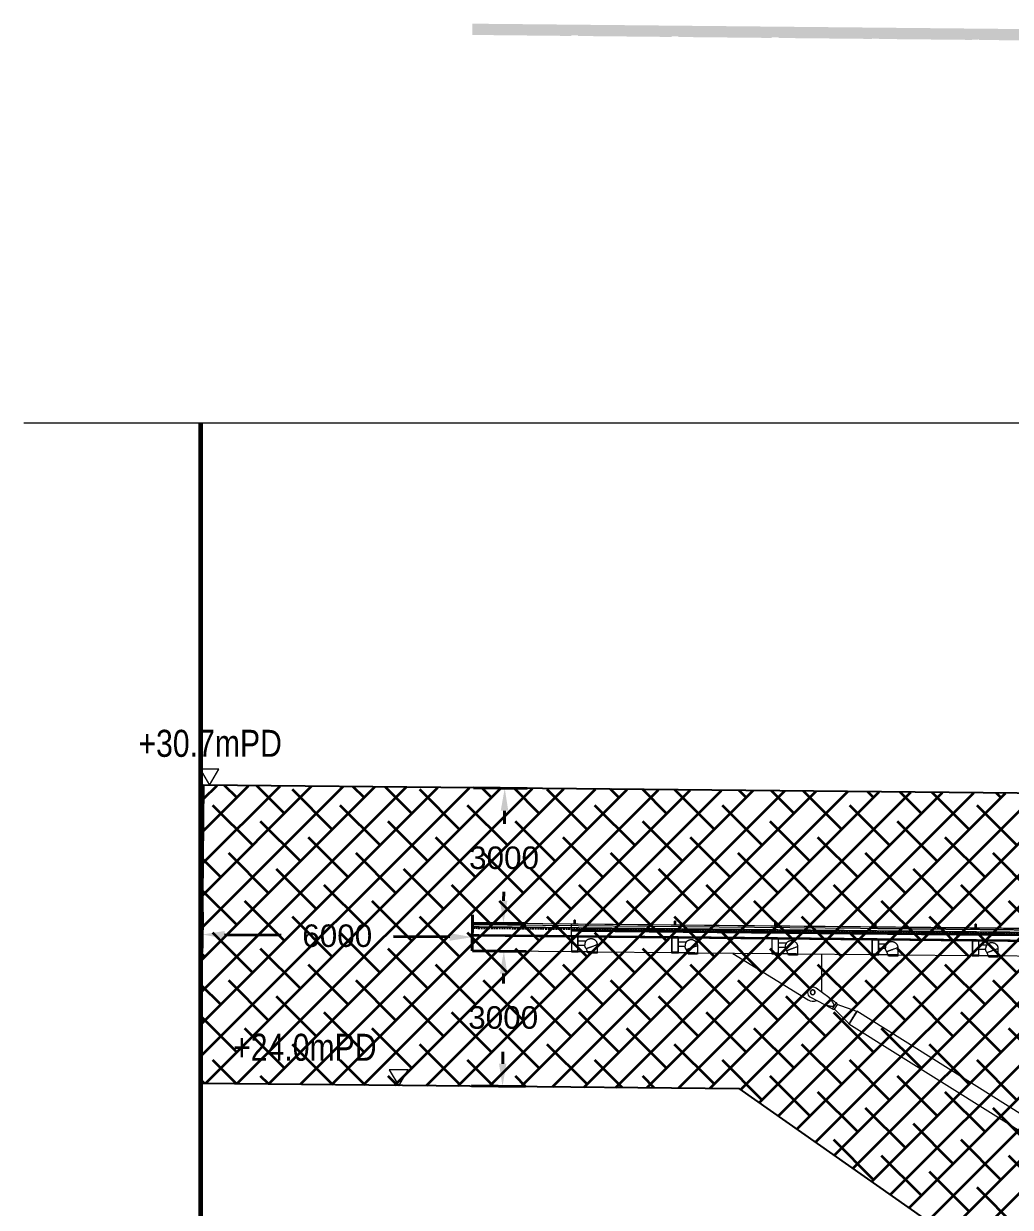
# Model space of a CAD drawing. Header units: millimetres. Extents: x 50357 to 985146, y 723188 to 1803594.
# Drawn here: x 839908 to 861817, y 819984 to 846267 of the extents above; entities that cross this region are included whole.
import ezdxf
from ezdxf.enums import TextEntityAlignment as Align

# ---------------------------------------------------------------- set-up
doc = ezdxf.new("R2010")
doc.units = ezdxf.units.MM
doc.header["$LTSCALE"] = 3
doc.header["$MEASUREMENT"] = 0
doc.linetypes.add('DASHED', pattern=[19.05, 12.7, -6.35])
doc.linetypes.add('Member Hidden', pattern=[4.5, 2.5, -2])
doc.layers.get('Defpoints').update_dxf_attribs({"color": 32})
for name, color, linetype, lineweight in [('-Dim', 7, 'Continuous', 40), ('01-txt', 7, 'Continuous', 25), ('DW-TITLE', 7, 'Continuous', 0), ('Hatch (CARR)', 8, 'Continuous', 35)]:
    doc.layers.add(name, color=color, linetype=linetype, lineweight=lineweight)
doc.layers.add('-Section line', color=7, linetype='Continuous')
doc.layers.add('00-TITLEBOX', color=7, linetype='Continuous')
for name, color, linetype, lineweight, true_color in [('-Surrender Hatch in Pink', 7, 'Continuous', 40, 0xffc2c2), ('-Surrender line', 7, 'Continuous', 40, 0xff7575), ('A-GENM', 7, 'Continuous', 13, 0x6e6e6e), ('ADS280__', 7, 'Continuous', 13, 0x6e6e6e), ('ADS280_B', 7, 'Member Hidden', 13, 0x6e6e6e), ('ADS280_BOther', 7, 'Continuous', 13, 0x6e6e6e), ('ADS280_BSteel', 7, 'Continuous', 13, 0x6e6e6e), ('ADS280_H', 7, 'Member Hidden', 13, 0x6e6e6e), ('ADS280_S', 7, 'Continuous', 13, 0x6e6e6e), ('E-ELEC-EQPM', 7, 'Continuous', 13, 0x6e6e6e)]:
    doc.layers.add(name, color=color, linetype=linetype, lineweight=lineweight, true_color=true_color)
doc.styles.get("Standard").update_dxf_attribs({"font": 'arial.ttf'})
doc.styles.add('Style-Arial', font='arial.ttf', dxfattribs={"width": 0.8, "height": 5})
doc.dimstyles.get("Standard").update_dxf_attribs({"dimtxt": 0.5, "dimasz": 0.5, "dimexe": 0.18, "dimexo": 0.0625, "dimgap": 0.09, "dimtad": 0, "dimtih": 1, "dimtoh": 1, "dimdec": 3, "dimzin": 0, "dimdsep": 46, "dimtxsty": 'Standard', "dimcen": 0.09, "dimclrd": 256, "dimclre": 256, "dimclrt": 256, "dimadec": 0, "dimazin": 0, "dimtfac": 1, "dimtdec": 3, "dimtofl": 0, "dimtmove": 0, "dimatfit": 3, "dimfxl": 1, "dimtolj": 1, "dimtzin": 0, "dimlwd": -1, "dimlwe": -1, "dimarcsym": 0})
pattern_1 = [(45, (162427.4, 13871), (-251.4472, 251.4472), []), (45, (162427.4, 14252), (-251.4472, 251.4472), [])]

# ---------------------------------------------------------------- blocks, each defined once
blk = doc.blocks.new('Downlight Group - Downlight Group-2491324-SEC A')
at = {"layer": 'E-ELEC-EQPM'}
for p, q in [((93409, 27557), (93389, 27557)), ((93389, 27546), (93389, 27557)), ((93389, 27477), (93389, 27546)), ((93409, 27477), (93389, 27477)), ((93409, 27557), (93409, 27546)), ((93409, 27546), (93409, 27477)), ((93474, 27002), (93474, 27102)), ((93474, 27102), (93654, 27102)), ((93474, 27002), (93623, 27002)), ((93692, 26828), (93656, 26924)), ((93794, 26828), (93693, 26828)), ((93895, 26828), (93794, 26828)), ((93897, 27015), (93897, 26828))]:
    blk.add_line(p, q, dxfattribs=at)
at = {"layer": 'E-ELEC-EQPM', "flags": 128}
for points in [[(93653, 27102), (93657, 27106), (93661, 27110), (93664, 27114), (93668, 27118), (93673, 27122), (93677, 27125), (93681, 27128), (93686, 27131), (93691, 27134), (93696, 27137), (93701, 27139), (93706, 27141), (93711, 27143), (93716, 27145), (93721, 27147), (93726, 27148), (93732, 27149), (93737, 27150), (93743, 27151), (93748, 27152), (93754, 27152), (93759, 27152), (93765, 27152), (93770, 27152), (93776, 27151), (93781, 27150), (93786, 27150), (93792, 27148), (93797, 27147), (93802, 27145), (93808, 27143), (93813, 27141), (93818, 27139), (93823, 27137), (93827, 27134), (93832, 27131), (93837, 27128), (93841, 27125), (93846, 27122), (93850, 27118), (93854, 27114), (93858, 27111), (93862, 27107), (93865, 27102), (93869, 27098), (93872, 27094), (93875, 27089), (93878, 27084), (93880, 27080), (93883, 27075), (93885, 27070), (93887, 27065), (93889, 27060), (93891, 27054), (93892, 27049), (93894, 27044), (93895, 27038), (93896, 27033), (93896, 27027), (93897, 27022), (93897, 27016), (93897, 27015)], [(93656, 26924), (93652, 26928), (93649, 26933), (93646, 26937), (93643, 26942), (93640, 26947), (93637, 26951), (93635, 26956), (93633, 26961), (93630, 26967), (93629, 26972), (93627, 26977), (93626, 26982), (93624, 26988), (93623, 26993), (93623, 26999), (93622, 27002)]]:
    blk.add_lwpolyline(points, dxfattribs=at)
at = {"layer": 'E-ELEC-EQPM'}
blk.add_arc((93759, 27015), 137, 140.1454, 180, dxfattribs=at)
blk.add_open_spline([(93623, 27002), (93623, 27005), (93623, 27009), (93623, 27013), (93623, 27015)], degree=3, dxfattribs=at)
for points, knots in [([(93768, 26967), (93763, 26965), (93756, 26962), (93746, 26958), (93739, 26955), (93732, 26953), (93725, 26950), (93718, 26948), (93712, 26945), (93707, 26944), (93703, 26942), (93699, 26941), (93695, 26939), (93692, 26938), (93687, 26936), (93683, 26934), (93679, 26933), (93676, 26932), (93673, 26931), (93671, 26930), (93668, 26929), (93665, 26928), (93662, 26927), (93659, 26926), (93657, 26925), (93656, 26924), (93656, 26924), (93656, 26924)], [-1, -1, -1, -1, -0.916667, -0.875, -0.833333, -0.791667, -0.75, -0.708333, -0.666667, -0.638889, -0.611111, -0.583333, -0.555556, -0.527778, -0.5, -0.444444, -0.416667, -0.388889, -0.361111, -0.333333, -0.305556, -0.277778, -0.222222, -0.166667, -0.111111, -0.055556, 0, 0, 0, 0]), ([(93897, 27015), (93897, 27015), (93895, 27014), (93885, 27010), (93870, 27005), (93847, 26996), (93819, 26985), (93790, 26975), (93776, 26969), (93768, 26967)], [-1, -1, -1, -1, -0.861111, -0.722222, -0.583333, -0.444444, -0.222222, -0.111111, 0, 0, 0, 0])]:
    blk.add_open_spline(points, degree=3, knots=knots, dxfattribs=at)
blk = doc.blocks.new('10mm End Plate - 10mm End Plate-4922845-SEC A')
at = {"layer": 'ADS280_B', "linetype": 'Continuous'}
for p, q in [((74828, 27035), (74832, 27369)), ((74842, 27369), (74838, 27035)), ((74838, 27035), (74828, 27035))]:
    blk.add_line(p, q, dxfattribs=at)
blk = doc.blocks.new('Hanger Joint Gird 8330 - Hanger Joint Gird 8330-5168583-SEC A')
at = {"layer": 'A-GENM'}
for p, q in [((80619, 26978), (82286, 25943)), ((82591, 26113), (82591, 26959))]:
    blk.add_line(p, q, dxfattribs=at)
blk.add_arc((82391, 26113), 200, 238.1594, 295.5038, dxfattribs=at)
blk = doc.blocks.new('Hanger Node Gird 8330 - Hanger Node Gird 8330-5168525-SEC A')
at = {"layer": 'A-GENM'}
for p, q in [((82750, 25998), (82467, 26203)), ((82343, 26005), (82650, 25840)), ((82830, 25743), (82915, 25878)), ((82871, 25737), (82938, 25845)), ((82938, 25845), (82924, 25872)), ((83373, 25691), (82936, 25842)), ((82840, 25738), (82871, 25737)), ((82872, 25740), (83198, 25412)), ((83373, 25691), (83198, 25412))]:
    blk.add_line(p, q, dxfattribs=at)
for radius, start, end in [(118, 50.0541, 245.7259), (55, 147.89, 327.89), (48.9, 147.89, 327.89), (55, 327.89, 147.89), (48.9, 327.89, 147.89)]:
    blk.add_arc((82391, 26113), radius, start, end, dxfattribs=at)
for points, knots in [([(82650, 25840), (82660, 25837), (82678, 25832), (82706, 25825), (82730, 25819), (82749, 25815), (82761, 25813), (82770, 25811), (82777, 25810), (82783, 25809), (82788, 25808), (82792, 25808), (82795, 25807), (82800, 25807), (82806, 25806), (82812, 25805), (82816, 25805), (82819, 25805), (82821, 25805), (82822, 25805), (82825, 25806), (82828, 25806), (82832, 25806), (82837, 25806), (82842, 25807), (82846, 25808), (82848, 25809), (82849, 25810), (82851, 25810), (82852, 25812), (82854, 25814), (82857, 25817), (82859, 25820), (82861, 25823), (82862, 25826), (82863, 25829), (82863, 25831), (82864, 25832), (82864, 25834), (82864, 25836), (82863, 25840), (82862, 25845), (82860, 25850), (82858, 25853), (82857, 25856), (82856, 25858), (82855, 25860), (82854, 25862), (82853, 25864), (82851, 25868), (82848, 25873), (82845, 25878), (82842, 25882), (82840, 25885), (82838, 25888), (82836, 25892), (82832, 25897), (82828, 25903), (82822, 25911), (82815, 25920), (82803, 25936), (82788, 25954), (82769, 25976), (82756, 25991), (82750, 25998)], [0, 0, 0, 0, 0.066667, 0.133333, 0.2, 0.233333, 0.266667, 0.283333, 0.3, 0.316667, 0.325, 0.333333, 0.341667, 0.35, 0.366667, 0.383333, 0.391667, 0.395833, 0.4, 0.404167, 0.408333, 0.416667, 0.425, 0.433333, 0.45, 0.458333, 0.4625, 0.466667, 0.470833, 0.475, 0.483333, 0.491667, 0.5, 0.508333, 0.516667, 0.525, 0.529167, 0.533333, 0.5375, 0.541667, 0.55, 0.566667, 0.575, 0.583333, 0.591667, 0.595833, 0.6, 0.604167, 0.608333, 0.616667, 0.633333, 0.65, 0.658333, 0.666667, 0.675, 0.683333, 0.7, 0.716667, 0.733333, 0.766667, 0.8, 0.866667, 0.933333, 1, 1, 1, 1]), ([(82830, 25743), (82824, 25747), (82813, 25753), (82795, 25762), (82777, 25772), (82759, 25782), (82741, 25791), (82717, 25804), (82687, 25821), (82663, 25834), (82650, 25840)], [0, 0, 0, 0, 0.1, 0.2, 0.3, 0.4, 0.5, 0.6, 0.8, 1, 1, 1, 1]), ([(82750, 25998), (82761, 25990), (82783, 25974), (82811, 25954), (82833, 25938), (82850, 25926), (82866, 25914), (82882, 25902), (82899, 25890), (82910, 25882), (82915, 25878)], [0, 0, 0, 0, 0.2, 0.4, 0.5, 0.6, 0.7, 0.8, 0.9, 1, 1, 1, 1]), ([(82915, 25878), (82917, 25877), (82918, 25876), (82920, 25874), (82921, 25873), (82922, 25873), (82923, 25872), (82923, 25872), (82924, 25872)], [0, 0, 0, 0, 0.333333, 0.416667, 0.5, 0.666667, 0.833333, 1, 1, 1, 1]), ([(82840, 25738), (82840, 25738), (82839, 25739), (82839, 25739), (82837, 25740), (82836, 25740), (82834, 25741), (82832, 25742), (82830, 25743)], [0, 0, 0, 0, 0.166667, 0.333333, 0.5, 0.583333, 0.666667, 1, 1, 1, 1])]:
    blk.add_open_spline(points, degree=3, knots=knots, dxfattribs=at)
blk = doc.blocks.new('Built Up Member - S2_BUILT-UP BOX D530xB400xTF30xTW30 THK-4922736-SEC A')
at = {"layer": 'ADS280_B', "linetype": 'Continuous'}
for p, q in [((74838, 27035), (74842, 27369)), ((77031, 27013), (74838, 27035)), ((77390, 27010), (77110, 27012)), ((79256, 26991), (77603, 27008)), ((79615, 26988), (79335, 26991)), ((81481, 26970), (79828, 26986)), ((81840, 26966), (81560, 26969)), ((83706, 26948), (82053, 26964)), ((84065, 26944), (83785, 26947)), ((85931, 26926), (84278, 26942)), ((86290, 26922), (86010, 26925)), ((88624, 26900), (86503, 26920))]:
    blk.add_line(p, q, dxfattribs=at)
at = {"layer": 'ADS280_H'}
for p, q in [((74842, 27369), (74844, 27565)), ((74844, 27565), (76898, 27545)), ((77298, 27541), (104841, 27271)), ((77100, 27013), (77031, 27013)), ((77603, 27008), (77390, 27010)), ((79325, 26991), (79256, 26991)), ((79828, 26986), (79615, 26988)), ((81550, 26969), (81481, 26970)), ((82053, 26964), (81840, 26966)), ((83775, 26947), (83706, 26948)), ((84278, 26942), (84065, 26944)), ((86000, 26925), (85931, 26926)), ((86503, 26920), (86290, 26922))]:
    blk.add_line(p, q, dxfattribs=at)
blk = doc.blocks.new('Built Up Member - S6_BUILT-UP BOX D350xB150xTF11xTW11 THK-V25-SEC A')
at = {"layer": 'ADS280_H', "linetype": 'Continuous'}
h = blk.add_hatch(dxfattribs=at)
h.set_pattern_fill('FP_1', color=256, style=0, pattern_type=2)
h.set_pattern_definition(pattern_1)
h.paths.add_polyline_path([(83856, 26947), (83856, 27297), (83706, 27297), (83706, 26947)], flags=0)
h.paths.add_polyline_path([(83845, 26958), (83717, 26958), (83717, 27286), (83845, 27286), (83845, 27070)], flags=0)
at = {"layer": 'ADS280_S'}
for p, q in [((83856, 27297), (83706, 27297)), ((83706, 27297), (83706, 26947)), ((83717, 27286), (83845, 27286)), ((83717, 26958), (83717, 27286)), ((83845, 27286), (83845, 26958)), ((83856, 27192), (83856, 27297)), ((83856, 26947), (83856, 27092)), ((83706, 26947), (83856, 26947)), ((83845, 26958), (83717, 26958))]:
    blk.add_line(p, q, dxfattribs=at)
blk = doc.blocks.new('Built Up Member - S6_BUILT-UP BOX D350xB150xTF11xTW11 THK-V26-SEC A')
at = {"layer": 'ADS280_H', "linetype": 'Continuous'}
h = blk.add_hatch(dxfattribs=at)
h.set_pattern_fill('FP_1', color=256, style=0, pattern_type=2)
h.set_pattern_definition(pattern_1)
h.paths.add_polyline_path([(79406, 26991), (79406, 27341), (79256, 27341), (79256, 26991)], flags=0)
h.paths.add_polyline_path([(79395, 27002), (79267, 27002), (79267, 27330), (79395, 27330), (79395, 27296)], flags=0)
at = {"layer": 'ADS280_S'}
for p, q in [((79406, 27341), (79256, 27341)), ((79256, 27341), (79256, 26991)), ((79406, 27235), (79406, 27341)), ((79267, 27330), (79395, 27330)), ((79267, 27002), (79267, 27330)), ((79395, 27330), (79395, 27002)), ((79406, 26991), (79406, 27135)), ((79256, 26991), (79406, 26991)), ((79395, 27002), (79267, 27002))]:
    blk.add_line(p, q, dxfattribs=at)
blk = doc.blocks.new('Built Up Member - S6_BUILT-UP BOX D350xB150xTF11xTW11 THK-V27-SEC A')
at = {"layer": 'ADS280_H', "linetype": 'Continuous'}
h = blk.add_hatch(dxfattribs=at)
h.set_pattern_fill('FP_1', color=256, style=0, pattern_type=2)
h.set_pattern_definition(pattern_1)
h.paths.add_polyline_path([(81631, 26969), (81631, 27319), (81481, 27319), (81481, 26969), (81558, 26969)], flags=0)
h.paths.add_polyline_path([(81620, 26980), (81492, 26980), (81492, 27308), (81620, 27308), (81620, 27070)], flags=0)
at = {"layer": 'ADS280_S'}
for p, q in [((81631, 27319), (81481, 27319)), ((81481, 27319), (81481, 26969)), ((81492, 27308), (81620, 27308)), ((81492, 26980), (81492, 27308)), ((81620, 27308), (81620, 26980)), ((81631, 27214), (81631, 27319)), ((81631, 26969), (81631, 27114)), ((81481, 26969), (81631, 26969)), ((81620, 26980), (81492, 26980))]:
    blk.add_line(p, q, dxfattribs=at)
blk = doc.blocks.new('Built Up Member - S6_BUILT-UP BOX D350xB150xTF11xTW11 THK-V28-SEC A')
at = {"layer": 'ADS280_H', "linetype": 'Continuous'}
h = blk.add_hatch(dxfattribs=at)
h.set_pattern_fill('FP_1', color=256, style=0, pattern_type=2)
h.set_pattern_definition(pattern_1)
h.paths.add_polyline_path([(85931, 26925), (86081, 26925), (86081, 27275), (85931, 27275), (85931, 27070)], flags=0)
h.paths.add_polyline_path([(85942, 26936), (85942, 27264), (86070, 27264), (86070, 26936)], flags=0)
at = {"layer": 'ADS280_S'}
for p, q in [((86081, 27275), (85931, 27275)), ((85931, 27275), (85931, 26925)), ((85942, 27264), (86070, 27264)), ((85942, 26936), (85942, 27264)), ((86070, 27264), (86070, 26936)), ((86081, 27170), (86081, 27275)), ((85931, 26925), (86081, 26925)), ((86070, 26936), (85942, 26936)), ((86081, 26925), (86081, 27070))]:
    blk.add_line(p, q, dxfattribs=at)
blk = doc.blocks.new('PFC-Parallel Flange Channels - CHANNEL 250x180x10-4922616-SEC A')
at = {"layer": 'ADS280_B'}
blk.add_line((74828, 27395), (74831, 27395), dxfattribs=at)
at = {"layer": 'ADS280_H'}
blk.add_line((74831, 27395), (100928, 27133), dxfattribs=at)
blk = doc.blocks.new('Rectangular Hollow Sections - RHS120x60x5-4751565-SEC A')
at = {"layer": 'ADS280_H'}
for p, q in [((77031, 27372), (77032, 27472)), ((77031, 27367), (104830, 27095)), ((104832, 27210), (77032, 27482)), ((77032, 27477), (104832, 27205)), ((77037, 27362), (79256, 27341)), ((79260, 27341), (81481, 27319)), ((81482, 27319), (104830, 27090))]:
    blk.add_line(p, q, dxfattribs=at)
for centre, start_param, end_param in [((77031, 27372), 3.141593, 4.712389), ((77032, 27472), 4.712389, 6.283185)]:
    blk.add_ellipse(centre, major_axis=(0.1, 10), ratio=0.000005, start_param=start_param, end_param=end_param, dxfattribs=at)
blk = doc.blocks.new('Rectangular Hollow Sections - RHS140x80x5-4751566-SEC A')
at = {"layer": 'ADS280_H'}
blk.add_line((77032, 27497), (104832, 27225), dxfattribs=at)
blk = doc.blocks.new('*D337')
at = {"layer": '-Dim', "transparency": 16777216}
for p, q in [((849900, 829297), (851090, 829286)), ((850585, 828791), (850583, 828499)), ((850566, 826791), (850568, 826988)), ((849871, 826297), (851061, 826286))]:
    blk.add_line(p, q, dxfattribs=at)
for points in [[(850502, 828791), (850669, 828790), (850590, 829291)], [(850483, 826791), (850649, 826790), (850561, 826291)]]:
    blk.add_solid(points, dxfattribs=at)
at = {"layer": 'Defpoints', "color": 0, "transparency": 16777216}
for p in [(849900, 829297), (850590, 829291), (849870, 826297)]:
    blk.add_point(p, dxfattribs=at)
at = {"layer": '-Dim', "transparency": 16777216, "insert": (850575, 827743), "char_height": 500, "attachment_point": 5}
blk.add_mtext('\\A1;3000', dxfattribs=at)
blk = doc.blocks.new('*D338')
at = {"layer": '-Dim', "transparency": 16777216}
for p, q in [((849878, 825680), (851070, 825668)), ((850566, 825173), (850563, 824951)), ((850546, 823173), (850549, 823440)), ((849849, 822680), (851041, 822668))]:
    blk.add_line(p, q, dxfattribs=at)
for points in [[(850482, 825174), (850649, 825172), (850571, 825673)], [(850463, 823174), (850629, 823172), (850541, 822673)]]:
    blk.add_solid(points, dxfattribs=at)
at = {"layer": 'Defpoints', "color": 0, "transparency": 16777216}
for p in [(849878, 825680), (849848, 822680), (850541, 822673)]:
    blk.add_point(p, dxfattribs=at)
at = {"layer": '-Dim', "transparency": 16777216, "insert": (850556, 824196), "char_height": 500, "attachment_point": 5}
blk.add_mtext('\\A1;3000', dxfattribs=at)
blk = doc.blocks.new('*D339')
at = {"layer": '-Dim', "transparency": 16777216}
for p, q in [((843868, 825739), (843876, 826541)), ((849868, 825680), (849876, 826482)), ((844371, 826036), (845624, 826024)), ((849371, 825987), (848118, 826000))]:
    blk.add_line(p, q, dxfattribs=at)
for points in [[(844372, 826120), (844370, 825953), (843871, 826041)], [(849372, 826071), (849370, 825904), (849871, 825983)]]:
    blk.add_solid(points, dxfattribs=at)
at = {"layer": 'Defpoints', "color": 0, "transparency": 16777216}
for p in [(843871, 826041), (843868, 825739), (849868, 825680)]:
    blk.add_point(p, dxfattribs=at)
at = {"layer": '-Dim', "transparency": 16777216, "insert": (846871, 826012), "char_height": 500, "attachment_point": 5}
blk.add_mtext('\\A1;6000', dxfattribs=at)

msp = doc.modelspace()

# ---------------------------------------------------------------- hatches: boundary and pattern name
at = {"layer": 'ADS280_BSteel', "lineweight": 5, "true_color": 0xc7c8ca}
h = msp.add_hatch(color=9, dxfattribs=at)
h.paths.add_polyline_path([(879869.2046, 845721.5877), (879870.4552, 845940.548), (879870.4552, 845972.936), (849873.216, 846267.409), (849870.7584, 846016.933), (852070.4552, 845994.8627), (852070.4552, 846007.4287), (852220.4552, 846007.4287), (852220.4552, 845993.3577), (854295.4552, 845972.5386), (854295.4552, 845985.6117), (854445.4552, 845985.6117), (854445.4552, 845971.0418), (856520.4552, 845950.6822), (856520.4552, 845963.7947), (856670.4552, 845963.7947), (856670.4552, 845949.2104), (858745.4552, 845928.8508), (858745.4552, 845941.9777), (858895.4552, 845941.9777), (858895.4552, 845927.379), (860970.4552, 845907.0194), (860970.4552, 845920.1606), (861120.4552, 845920.1606), (861120.4552, 845905.5476), (863663.184, 845880.5988), (863663.184, 845893.7574), (863813.184, 845893.7574), (863813.184, 845879.127), (866355.8636, 845854.1786), (866355.8636, 845867.3546), (866505.8636, 845867.3546), (866505.8636, 845852.7068), (868363.1819, 845834.4831), (868363.1819, 845847.672), (868513.1819, 845847.672), (868513.1819, 845833.0113), (870370.4552, 845814.788), (870370.4552, 845827.9899), (870520.4552, 845827.9835), (870520.4552, 845813.3162), (872870.4552, 845790.2584), (872870.4552, 845803.4764), (873020.4552, 845803.4764), (873020.4552, 845788.7866), (875370.4552, 845765.7287), (875370.4552, 845778.9629), (875520.4552, 845778.9629), (875520.4552, 845764.257), (877870.4552, 845741.1991), (877870.4552, 845754.4494), (878020.4552, 845754.4494), (878020.4552, 845739.7273), (879755.8107, 845722.7003)], flags=0)
h.paths.add_polyline_path([(878009.4552, 845739.8352), (878009.4552, 845743.4494), (877881.4552, 845743.4494), (877881.4552, 845741.0912), (878005.8762, 845739.8704)], flags=0)
h.paths.add_polyline_path([(875509.4552, 845764.3649), (875509.4552, 845767.9629), (875381.4552, 845767.9629), (875381.4552, 845765.6208), (875506.6279, 845764.3926)], flags=0)
h.paths.add_polyline_path([(873009.4552, 845788.8945), (873009.4552, 845792.4764), (872881.4552, 845792.4764), (872881.4552, 845790.1504), (873005.9081, 845788.9293)], flags=0)
h.paths.add_polyline_path([(870509.4552, 845813.4242), (870509.4552, 845816.9899), (870381.4552, 845816.9899), (870381.4552, 845814.6801), (870505.9241, 845813.4588)], flags=0)
h.paths.add_polyline_path([(868502.1819, 845833.1192), (868502.1819, 845836.672), (868374.1819, 845836.672), (868374.1819, 845834.3751), (868498.6636, 845833.1537)], flags=0)
h.paths.add_polyline_path([(866494.8636, 845852.8147), (866494.8636, 845856.3546), (866366.8636, 845856.3546), (866366.8636, 845854.0707), (866491.3582, 845852.8491)], flags=0)
h.paths.add_polyline_path([(863802.184, 845879.2349), (863802.184, 845882.7574), (863674.184, 845882.7574), (863674.184, 845880.4908), (863798.6958, 845879.2691)], flags=0)
h.paths.add_polyline_path([(861109.4552, 845905.6556), (861109.4552, 845909.1606), (860981.4552, 845909.1606), (860981.4552, 845906.9115), (861105.9842, 845905.6896)], flags=0)
h.paths.add_polyline_path([(858884.4552, 845927.487), (858884.4552, 845930.9777), (858756.4552, 845930.9777), (858756.4552, 845928.7429), (858880.9985, 845927.5209)], flags=0)
h.paths.add_polyline_path([(856659.4552, 845949.3183), (856659.4552, 845952.7947), (856531.4552, 845952.7947), (856531.4552, 845950.5742), (856656.0127, 845949.3521)], flags=0)
h.paths.add_polyline_path([(854434.4552, 845971.1497), (854434.4552, 845974.6117), (854306.4552, 845974.6117), (854306.4552, 845972.4282), (854431.0269, 845971.1833)], flags=0)
h.paths.add_polyline_path([(852209.4552, 845993.4681), (852209.4552, 845996.4287), (852081.4552, 845996.4287), (852081.4552, 845994.7524), (852206.5241, 845993.4975)], flags=0)
at = {"layer": 'ADS280_BSteel'}
h = msp.add_hatch(dxfattribs=at)
h.set_pattern_fill('FP_1', color=256, style=0, pattern_type=2)
h.set_pattern_definition([(45, (937466.83, 812515.94), (-251.4472, 251.4472), []), (45, (937466.83, 812896.94), (-251.4472, 251.4472), [])])
h.paths.add_polyline_path([(852070.4552, 825657.4287), (852220.4552, 825657.4287), (852220.4552, 826007.4287), (852070.4552, 826007.4287), (852070.4552, 825940.548)], flags=0)
h.paths.add_polyline_path([(852081.4552, 825668.4287), (852081.4552, 825996.4287), (852209.4552, 825996.4287), (852209.4552, 825668.4287)], flags=0)
at = {"layer": 'Hatch (CARR)'}
h = msp.add_hatch(dxfattribs=at)
h.set_pattern_fill('ANSI38', color=256, scale=4000)
edge = h.paths.add_edge_path()
edge.add_arc((901797.5377, 767882.7787), 65692.9869, 89.447631451, 111.454694143)
edge.add_line((877769.3162, 829023.7069), (843903.652, 829356.155))
edge.add_line((843903.652, 829356.155), (843838.7661, 822738.7897))
edge.add_line((843838.7661, 822738.7897), (855789.2784, 822621.4755))
edge.add_line((855789.2784, 822621.4755), (861630.5158, 818523.1211))
edge.add_line((861630.5158, 818523.1211), (861630.4904, 817844.936))
edge.add_line((861630.4904, 817844.936), (860370.6117, 817844.936))
edge.add_line((860370.6117, 817844.936), (856170.6117, 815594.936))
edge.add_line((856170.6117, 815594.936), (854950.6117, 815594.936))
edge.add_line((854950.6117, 815594.936), (854390.6117, 815294.936))
edge.add_line((854390.6117, 815294.936), (844469.3201, 815294.936))
edge.add_line((844469.3201, 815294.936), (844469.3201, 810194.936))
edge.add_line((844469.3201, 810194.936), (868430.8636, 810194.936))
edge.add_line((868430.8636, 810194.936), (868430.8636, 812102.6672))
edge.add_line((868430.8636, 812102.6672), (875730.6511, 815683.6405))
edge.add_line((875730.6511, 815683.6405), (902430.851, 815683.6405))
edge.add_line((902430.851, 815683.6405), (902430.851, 833572.7128))

# ---------------------------------------------------------------- linework, layer by layer
at = {"layer": '-Surrender Hatch in Pink', "const_width": 0.5}
msp.add_lwpolyline([(843838.7661, 837401.5296), (871370.0782, 837401.5296), (871995.0782, 835684.3562), (873245.0782, 839118.703), (873870.0782, 837401.5296), (893795.4554, 837401.5296), (893795.4554, 833086.5762, 0.0631691953), (877769.3162, 829023.7069), (843903.652, 829356.155), (843838.7661, 822738.7897)], format="xyb", dxfattribs=at)
msp.add_lwpolyline([(843838.7661, 822738.7897), (855789.2784, 822621.4755), (861630.5158, 818523.1211), (861630.5158, 817844.936), (860370.6117, 817844.936), (856170.6117, 815594.936), (854950.6117, 815594.936), (854390.6117, 815294.936), (844469.3201, 815294.936), (844469.3201, 810194.936), (868430.8636, 810194.936), (868430.8636, 812102.6672), (875730.6511, 815683.6405), (893795.4552, 815683.6405), (893795.4551, 803340.6069), (873870.0782, 803340.6069), (873245.0782, 805057.7803), (871995.0782, 801623.4335), (871370.0782, 803340.6069), (843838.7661, 803340.6069), (843838.7661, 837401.5296)], dxfattribs=at)
at = {"layer": '-Surrender line', "linetype": 'DASHED', "const_width": 100}
msp.add_lwpolyline([(843838.7661, 837401.5296), (843838.7661, 803340.6069)], dxfattribs=at)
at = {"layer": '00-TITLEBOX'}
msp.add_lwpolyline([(902430.851, 833572.7128, 0.0963201508), (877769.3162, 829023.7069), (843903.652, 829356.155), (843838.7661, 822738.7897), (855789.2784, 822621.4755), (861630.5158, 818523.1211), (861630.4904, 817844.936), (860370.6117, 817844.936), (856170.6117, 815594.936), (854950.6117, 815594.936), (854390.6117, 815294.936), (844469.3201, 815294.936), (844469.3201, 810194.936), (868430.8636, 810194.936), (868430.8636, 812102.6672), (875730.6511, 815683.6405), (902430.851, 815683.6405)], format="xyb", close=True, dxfattribs=at)
at = {"layer": '01-txt', "lineweight": 20}
for points in [[(844035.0023, 829356.155), (844242.8484, 829716.155), (843827.1562, 829716.155)], [(848235.3077, 822680.1326), (848443.1538, 823040.1326), (848027.4616, 823040.1326)]]:
    msp.add_lwpolyline(points, close=True, dxfattribs=at)
at = {"layer": 'ADS280__'}
for p, q in [((849870.4539, 826013.936), (849870.4656, 826013.936)), ((852070.4552, 825994.8627), (849870.4656, 826016.936)), ((849870.4656, 826013.936), (849870.4656, 826016.936)), ((849870.4656, 826013.936), (852070.4552, 825991.8627)), ((852209.4552, 825993.4681), (852081.4552, 825994.7524)), ((852081.4552, 825991.7524), (852209.4552, 825990.4681)), ((854295.4552, 825972.5386), (852220.4552, 825993.3577)), ((852220.4552, 825990.3577), (854295.4552, 825969.5386)), ((854434.4552, 825971.1439), (854306.4552, 825972.4282)), ((854306.4552, 825969.4282), (854434.4552, 825968.1439)), ((856520.4552, 825950.2144), (854445.4552, 825971.0336)), ((854445.4552, 825968.0336), (856520.4552, 825947.2144)), ((856659.4552, 825948.8198), (856531.4552, 825950.104)), ((856531.4552, 825947.104), (856659.4552, 825945.8198)), ((858745.4552, 825927.8902), (856670.4552, 825948.7094)), ((856670.4552, 825945.7094), (858745.4552, 825924.8902)), ((858884.4552, 825926.4956), (858756.4552, 825927.7799)), ((858756.4552, 825924.7799), (858884.4552, 825923.4956)), ((860970.4552, 825905.5661), (858895.4552, 825926.3852)), ((858895.4552, 825923.3852), (860970.4552, 825902.5661)), ((861109.4552, 825904.1714), (860981.4552, 825905.4557)), ((860981.4552, 825902.4557), (861109.4552, 825901.1714)), ((863663.184, 825878.549), (861120.4552, 825904.0611)), ((861120.4552, 825901.0611), (863663.184, 825875.549))]:
    msp.add_line(p, q, dxfattribs=at)
at = {"layer": 'ADS280_BSteel'}
for p, q in [((849867.5066, 826030.3317), (849869.3162, 826210.3226)), ((849870.4656, 826267.4359), (849870.4656, 826016.936)), ((849870.7584, 826016.933), (849873.216, 826267.409)), ((852071.2127, 826276.6777), (862413.1178, 826174.3585)), ((849867.5066, 826030.3317), (849870.4656, 826030.302)), ((856520.4552, 825950.6822), (854632.3757, 825969.2077)), ((856659.4552, 825949.3183), (856531.4552, 825950.5742)), ((858745.4552, 825928.8508), (856670.4552, 825949.2104)), ((858884.4552, 825927.487), (858756.4552, 825928.7429)), ((860970.4552, 825907.0194), (858895.4552, 825927.379)), ((861109.4552, 825905.6556), (860981.4552, 825906.9115)), ((863663.184, 825880.5988), (861120.4552, 825905.5476)), ((864619.3669, 820437.8228), (858406.8005, 824336.4696)), ((858234.6326, 824062.1168), (864447.199, 820163.4701))]:
    msp.add_line(p, q, dxfattribs=at)
at = {"layer": 'ADS280_H'}
for p, q in [((879871.9389, 825908.6923), (849869.3162, 826210.3226)), ((849873.4656, 826015.936), (849873.4656, 826267.436)), ((852069.7584, 826129.6849), (852071.2127, 826276.6777)), ((879864.6759, 825854.6918), (852069.7584, 826129.6849)), ((852071.6543, 826127.435), (852071.7524, 826137.4294)), ((879871.1114, 825874.5731), (852071.8505, 826147.4289)), ((858714.442, 826180.6672), (879871.6721, 825973.0756)), ((849870.7005, 826015.936), (849870.4539, 826015.936)), ((849870.5152, 826030.3015), (852140.6942, 826007.4783)), ((849870.7485, 826015.9281), (849870.7579, 826016.8834)), ((854184.3707, 825973.6035), (849870.7485, 826015.9281)), ((852150.5633, 826007.3791), (854310.7923, 825985.6613)), ((854320.6614, 825985.5621), (855000.8176, 825978.7241)), ((855420.7119, 825974.5027), (879870.1294, 825728.7014)), ((856531.4056, 825950.5747), (856520.5048, 825950.6817)), ((856670.4056, 825949.2109), (856659.5048, 825949.3178)), ((858756.4056, 825928.7434), (858745.5048, 825928.8503)), ((858895.4056, 825927.3795), (858884.5048, 825927.4865)), ((860981.4056, 825906.912), (860970.5048, 825907.0189)), ((861120.4056, 825905.5481), (861109.5048, 825905.6551))]:
    msp.add_line(p, q, dxfattribs=at)
at = {"layer": 'ADS280_H', "linetype": 'DASHED', "lineweight": 25}
for p, q in [((879870.4552, 825885.436), (849870.4552, 826179.9359)), ((852081.4056, 825994.7529), (852070.5048, 825994.8622)), ((852070.5048, 825991.8622), (852081.4056, 825991.7529)), ((852220.4056, 825993.3582), (852209.5048, 825993.4676)), ((852209.5048, 825990.4676), (852220.4056, 825990.3582)), ((854306.4056, 825972.4287), (854295.5048, 825972.5381)), ((854295.5048, 825969.5381), (854306.4056, 825969.4287)), ((854445.4056, 825971.0341), (854434.5048, 825971.1434)), ((854434.5048, 825968.1434), (854445.4056, 825968.0341)), ((856531.4056, 825950.1045), (856520.5048, 825950.2139)), ((856520.5048, 825947.2139), (856531.4056, 825947.1045)), ((856670.4056, 825948.7099), (856659.5048, 825948.8193)), ((856659.5048, 825945.8193), (856670.4056, 825945.7099)), ((858756.4056, 825927.7804), (858745.5048, 825927.8897)), ((858745.5048, 825924.8897), (858756.4056, 825924.7804)), ((858895.4056, 825926.3857), (858884.5048, 825926.4951)), ((858884.5048, 825923.4951), (858895.4056, 825923.3857)), ((860981.4056, 825905.4562), (860970.5048, 825905.5656)), ((860970.5048, 825902.5656), (860981.4056, 825902.4562)), ((861120.4056, 825904.0616), (861109.5048, 825904.1709)), ((861109.5048, 825901.1709), (861120.4056, 825901.0616))]:
    msp.add_line(p, q, dxfattribs=at)
at = {"layer": 'ADS280_H'}
for centre, major_axis, ratio, start_param, end_param in [((852071.7523, 826137.4294), (0.0981, 9.9995), 0.0000051461, 4.7123890309, 6.2831853577), ((858320.7165, 824199.2932), (86.0839, 137.1764), 0.0000043686, 4.7123917219, 6.2831853113), ((858320.7165, 824199.2932), (86.0839, 137.1764), 0.0000043686, 0.0000027415, 0.3750930739), ((858320.7165, 824199.2932), (86.0839, 137.1764), 0.0000043686, 2.7664998422, 3.1415926585), ((858320.7165, 824199.2932), (86.0839, 137.1764), 0.0000043686, 3.1415953951, 4.7123917219)]:
    msp.add_ellipse(centre, major_axis=major_axis, ratio=ratio, start_param=start_param, end_param=end_param, dxfattribs=at)
at = {"layer": 'ADS280_S'}
for p, q in [((879870.4552, 826002.936), (849870.4732, 826297.4359)), ((849870.4732, 826297.4359), (849870.4732, 826267.4359)), ((849870.4732, 826267.4359), (879870.4552, 825972.936)), ((852220.4552, 826007.4287), (852070.4552, 826007.4287)), ((852070.4552, 826007.4287), (852070.4552, 825657.4287)), ((852081.4552, 825996.4287), (852209.4552, 825996.4287)), ((852081.4552, 825668.4287), (852081.4552, 825996.4287)), ((852209.4552, 825996.4287), (852209.4552, 825668.4287)), ((852220.4552, 825902.2334), (852220.4552, 826007.4287)), ((852070.4552, 825657.4287), (852220.4552, 825657.4287)), ((852209.4552, 825668.4287), (852081.4552, 825668.4287)), ((852220.4552, 825657.4287), (852220.4552, 825802.2334))]:
    msp.add_line(p, q, dxfattribs=at)
at = {"layer": 'DW-TITLE', "ltscale": 2, "flags": 128}
msp.add_lwpolyline([(839908.0359, 837401.5296), (871370.0782, 837401.5296), (871995.0782, 835684.3562), (873245.0782, 839118.703), (873870.0782, 837401.5296), (905248.2725, 837401.5296)], dxfattribs=at)

# ---------------------------------------------------------------- block references
at = {"layer": 'A-GENM'}
for name in ['Hanger Joint Gird 8330 - Hanger Joint Gird 8330-5168583-SEC A', 'Hanger Node Gird 8330 - Hanger Node Gird 8330-5168525-SEC A']:
    msp.add_blockref(name, (775039.4296, 798644.936), dxfattribs=at)
at = {"layer": 'ADS280_BOther'}
msp.add_blockref('10mm End Plate - 10mm End Plate-4922845-SEC A', (775039.4296, 798644.936), dxfattribs=at)
at = {"layer": 'ADS280_BSteel', "linetype": 'Member Hidden'}
for name in ['Built Up Member - S2_BUILT-UP BOX D530xB400xTF30xTW30 THK-4922736-SEC A', 'Rectangular Hollow Sections - RHS120x60x5-4751565-SEC A', 'Rectangular Hollow Sections - RHS140x80x5-4751566-SEC A', 'PFC-Parallel Flange Channels - CHANNEL 250x180x10-4922616-SEC A', 'Built Up Member - S6_BUILT-UP BOX D350xB150xTF11xTW11 THK-V26-SEC A', 'Built Up Member - S6_BUILT-UP BOX D350xB150xTF11xTW11 THK-V27-SEC A', 'Built Up Member - S6_BUILT-UP BOX D350xB150xTF11xTW11 THK-V25-SEC A', 'Built Up Member - S6_BUILT-UP BOX D350xB150xTF11xTW11 THK-V28-SEC A']:
    msp.add_blockref(name, (775039.4296, 798644.936), dxfattribs=at)
at = {"layer": 'E-ELEC-EQPM'}
for p in [(758746.7029, 798799.9997), (760971.7029, 798778.1827), (763196.7029, 798756.3657), (765421.7029, 798734.5487), (767646.7029, 798712.7317)]:
    msp.add_blockref('Downlight Group - Downlight Group-2491324-SEC A', p, dxfattribs=at)

# ---------------------------------------------------------------- texts
at = {"layer": '-Section line', "linetype": 'Continuous', "lineweight": 13, "insert": (856362.1746, 833221.3759), "char_height": 2.5, "width": 14882.333116, "attachment_point": 1, "rotation": 359.69982267, "style": 'Style-Arial'}
msp.add_mtext('STRATUM OF SURRENDER UPON DEMAND, DATUM TO BE CONFIRMED BY WKCDA', dxfattribs=at)
at = {"layer": '01-txt', "lineweight": 20, "style": 'Style-Arial', "width": 0.8}
for s, p in [('+30.7mPD', (842455.8769, 830287.3484, 0)), ('+24.0mPD', (844557.8579, 823538.26, 0))]:
    msp.add_text(s, height=600, dxfattribs=at).set_placement(p, align=Align.MIDDLE_LEFT)

# ---------------------------------------------------------------- dimensions: what is measured, and where the dimension line sits
at = {"layer": '-Dim'}
for base, p1, p2, angle, picture, middle in [((850590.396, 829290.5134), (849870.4732, 826297.4359), (849899.9217, 829297.2916), 89.43756431, '*D337', (850575.2061, 827743.1481)), ((850541.0687, 822672.9954), (849877.8914, 825679.6503), (849848.4428, 822679.7947), 269.43756431, '*D338', (850556.0168, 824195.7167))]:
    dim = msp.add_linear_dim(base=base, p1=p1, p2=p2, angle=angle, dimstyle='Standard', override={"dimtxt": 500, "dimasz": 500, "dimexe": 500, "dimgap": 500, "dimtad": 1, "dimtoh": 0, "dimdec": 0}, dxfattribs=at)
    dim.commit()
    dim.dimension.update_dxf_attribs({"geometry": picture, "text_midpoint": middle, "dimtype": 161})
dim = msp.add_aligned_dim(p1=(849867.8918, 825679.7483), p2=(843868.1802, 825738.5779), distance=-302.7781, dimstyle='Standard', override={"dimtxt": 500, "dimasz": 500, "dimexe": 500, "dimgap": 500, "dimtad": 1, "dimtoh": 0, "dimdec": 0}, dxfattribs=at)
dim.commit()
dim.dimension.update_dxf_attribs({"geometry": '*D339', "text_midpoint": (846871.0048, 826011.9267)})

doc.saveas('drawing.dxf')
